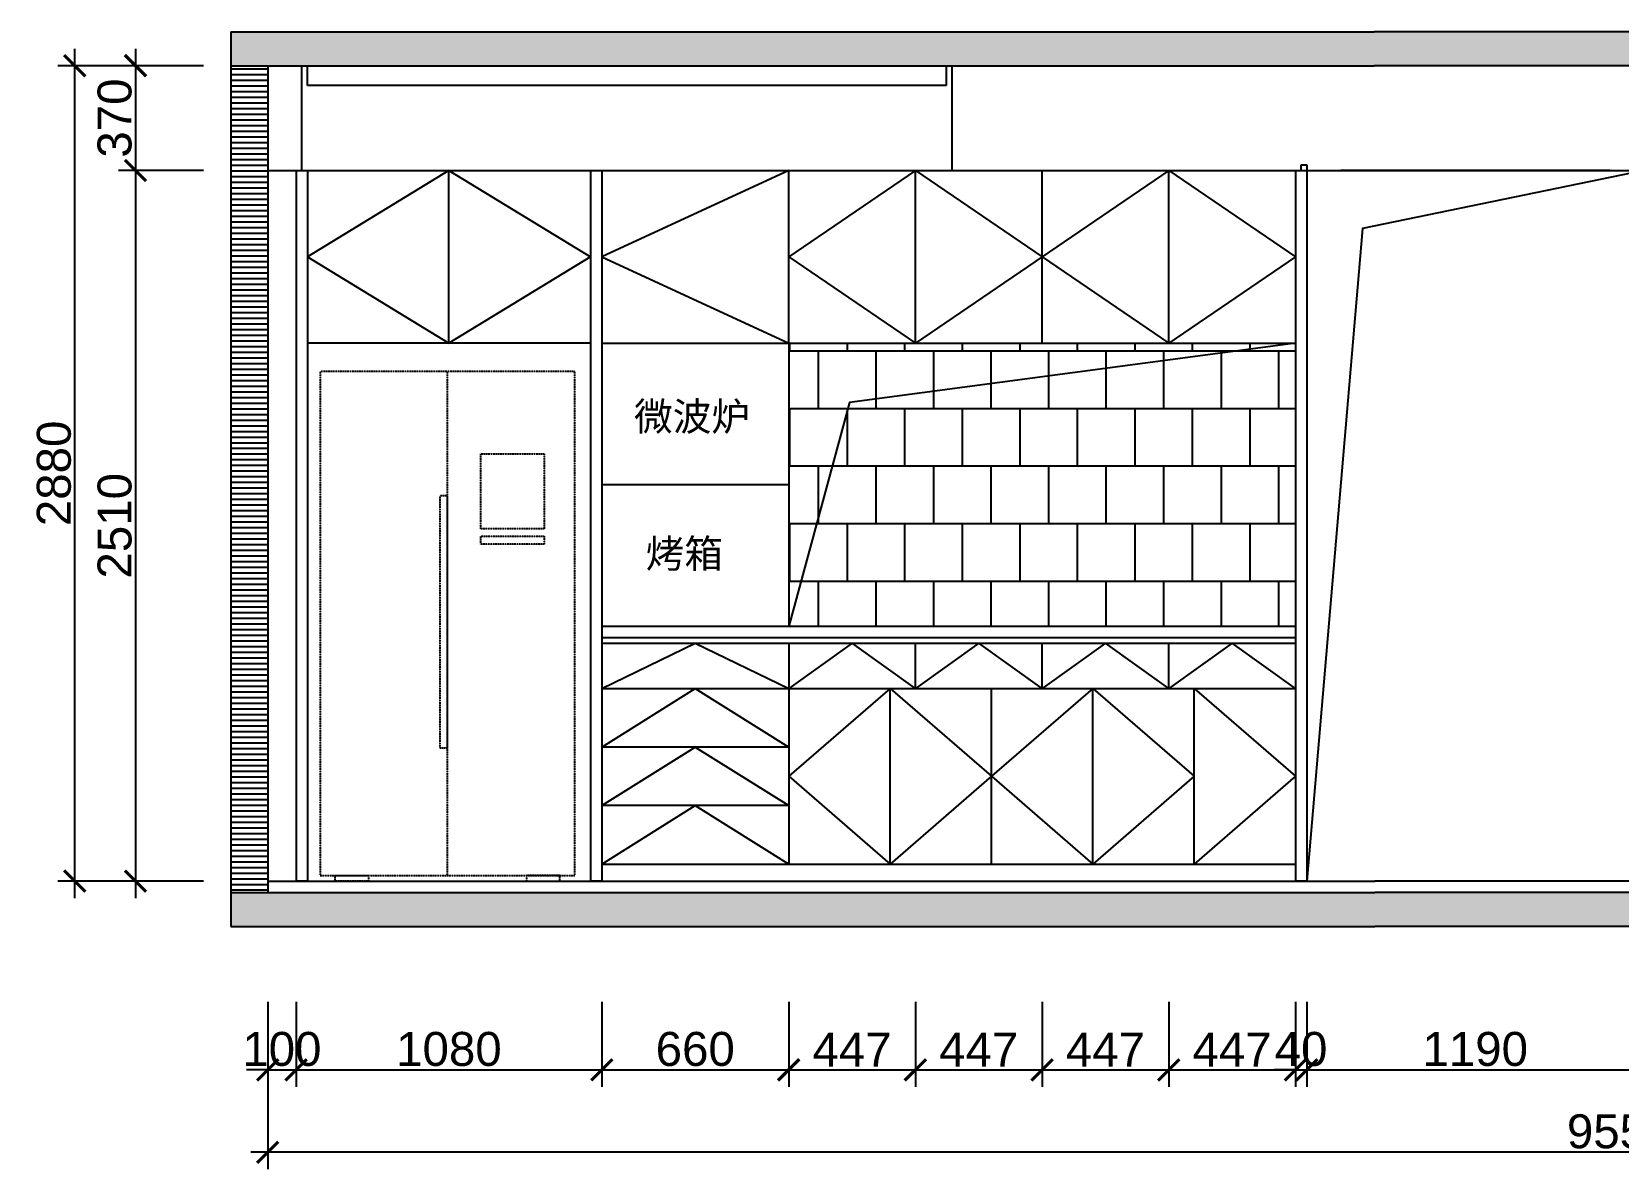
# Model space of a CAD drawing. Header units: millimetres. Extents: x 84840 to 206424, y -288515 to -124389.
# Drawn here: x 134279 to 139883, y -181706 to -177689 of the extents above; entities that cross this region are included whole.
import ezdxf

# ---------------------------------------------------------------- set-up
doc = ezdxf.new("R2010")
doc.units = ezdxf.units.MM
doc.header["$PDMODE"] = 3
doc.linetypes.add('DASHED2', pattern=[0.375, 0.25, -0.125])
doc.layers.add('8', color=8, linetype='Continuous')
doc.layers.add('HAT【填充】', color=250, linetype='Continuous')
doc.styles.add('Arial', font='arial.ttf')
doc.dimstyles.new('1比60', dxfattribs={"dimscale": 60, "dimtxt": 2, "dimasz": 1.25, "dimexe": 1, "dimexo": 1, "dimgap": 0.2, "dimtad": 1, "dimdec": 0, "dimrnd": 0.005, "dimzin": 0, "dimdsep": 46, "dimtxsty": 'Arial', "dimblk": 'ARCHTICK', "dimcen": 0.125, "dimdle": 1, "dimclrd": 44, "dimclre": 44, "dimclrt": 50, "dimadec": 0, "dimazin": 0, "dimtfac": 1, "dimtdec": 0, "dimtix": 1, "dimtmove": 2, "dimatfit": 3, "dimldrblk": 'DOT', "dimfxl": 4, "dimfxlon": 1, "dimtvp": 1, "dimtolj": 1, "dimtzin": 0, "dimarcsym": 0})

# ---------------------------------------------------------------- blocks, each defined once
blk = doc.blocks.new('_ArchTick')
at = {"color": 0, "linetype": 'ByBlock', "const_width": 0.15}
blk.add_lwpolyline([(-0.5, -0.5), (0.5, 0.5)], dxfattribs=at)
blk = doc.blocks.new('*D98')
at = {"color": 44, "lineweight": -2}
for p, q in [((134645.7, -177748.5), (134645.7, -178238.5)), ((134885.7, -177808.5), (134585.7, -177808.5)), ((134885.7, -178178.5), (134585.7, -178178.5))]:
    blk.add_line(p, q, dxfattribs=at)
at = {"layer": 'Defpoints', "color": 0}
for p in [(135112.7, -177808.5), (134645.7, -178178.5), (135112.7, -178178.5)]:
    blk.add_point(p, dxfattribs=at)
at = {"color": 44, "lineweight": -2, "xscale": 75, "yscale": 75, "zscale": 75}
for p, rotation in [((134645.7, -177808.5), 90), ((134645.7, -178178.5), 270)]:
    blk.add_blockref('_ArchTick', p, dxfattribs=dict(at, rotation=rotation))
at = {"color": 50, "insert": (134572.4, -177993.5), "char_height": 120, "attachment_point": 5, "rotation": 90, "style": 'Arial'}
blk.add_mtext('\\A1;370', dxfattribs=at)
blk = doc.blocks.new('_Dot')
at = {"color": 0, "linetype": 'ByBlock', "lineweight": -2}
blk.add_line((-0.5, 0), (-1, 0), dxfattribs=at)
at = {"color": 0, "linetype": 'ByBlock', "const_width": 0.5}
blk.add_lwpolyline([(-0.25, 0, 1), (0.25, 0, 1)], format="xyb", close=True, dxfattribs=at)
blk = doc.blocks.new('*D99')
at = {"color": 44, "lineweight": -2}
for p, q in [((134645.7, -178118.5), (134645.7, -180748.5)), ((134885.7, -178178.5), (134585.7, -178178.5)), ((134885.7, -180688.5), (134585.7, -180688.5))]:
    blk.add_line(p, q, dxfattribs=at)
at = {"layer": 'Defpoints', "color": 0}
for p in [(135112.7, -178178.5), (134645.7, -180688.5), (135112.7, -180688.5)]:
    blk.add_point(p, dxfattribs=at)
at = {"color": 44, "lineweight": -2, "xscale": 75, "yscale": 75, "zscale": 75}
for p, rotation in [((134645.7, -178178.5), 90), ((134645.7, -180688.5), 270)]:
    blk.add_blockref('_ArchTick', p, dxfattribs=dict(at, rotation=rotation))
at = {"color": 50, "insert": (134572.4, -179433.5), "char_height": 120, "attachment_point": 5, "rotation": 90, "style": 'Arial'}
blk.add_mtext('\\A1;2510', dxfattribs=at)
blk = doc.blocks.new('*D100')
at = {"color": 44, "lineweight": -2}
for p, q in [((134431.2, -180748.5), (134431.2, -177748.5)), ((134585.7, -177808.5), (134371.2, -177808.5)), ((134585.7, -180688.5), (134371.2, -180688.5))]:
    blk.add_line(p, q, dxfattribs=at)
at = {"layer": 'Defpoints', "color": 0}
for p in [(134431.2, -177808.5), (134645.7, -177808.5), (134645.7, -180688.5)]:
    blk.add_point(p, dxfattribs=at)
at = {"color": 44, "lineweight": -2, "xscale": 75, "yscale": 75, "zscale": 75}
for p, rotation in [((134431.2, -177808.5), 90), ((134431.2, -180688.5), 270)]:
    blk.add_blockref('_ArchTick', p, dxfattribs=dict(at, rotation=rotation))
at = {"color": 50, "insert": (134358, -179248.5), "char_height": 120, "attachment_point": 5, "rotation": 90, "style": 'Arial'}
blk.add_mtext('\\A1;2880', dxfattribs=at)
blk = doc.blocks.new('A$C7E87390C')
at = {"color": 6, "linetype": 'DASHED2'}
blk.add_line((450, 20), (450, 1800), dxfattribs=at)
for points in [[(900, 20), (900, 1800), (0, 1800), (0, 20)], [(567.5, 1508.6), (791.2, 1508.6), (791.2, 1244.7), (567.5, 1244.7)], [(450, 1360.4), (422.9, 1360.4), (422.9, 470.6), (450, 470.6)], [(567.5, 1218.5), (791.2, 1218.5), (791.2, 1190.4), (567.5, 1190.4)], [(53.1, 20), (171, 20), (171, 0), (53.1, 0)], [(846.9, 20), (729, 20), (729, 0), (846.9, 0)]]:
    blk.add_lwpolyline(points, close=True, dxfattribs=at)
blk = doc.blocks.new('*D303')
at = {"color": 44, "lineweight": -2}
for p, q in [((135112.7, -181115.4), (135112.7, -181415.4)), ((135212.7, -181115.4), (135212.7, -181415.4)), ((135112.7, -181355.4), (135037.7, -181355.4)), ((135112.7, -181355.4), (135212.7, -181355.4)), ((135212.7, -181355.4), (135287.7, -181355.4))]:
    blk.add_line(p, q, dxfattribs=at)
at = {"layer": 'Defpoints', "color": 0}
for p in [(135112.7, -180688.5), (135212.7, -180688.5), (135212.7, -181355.4)]:
    blk.add_point(p, dxfattribs=at)
at = {"color": 44, "lineweight": -2, "xscale": 75, "yscale": 75, "zscale": 75}
blk.add_blockref('_ArchTick', (135112.7, -181355.4), dxfattribs=at)
at = {"color": 44, "lineweight": -2, "xscale": 75, "yscale": 75, "zscale": 75, "rotation": 180}
blk.add_blockref('_ArchTick', (135212.7, -181355.4), dxfattribs=at)
at = {"color": 50, "insert": (135162.7, -181282.2), "char_height": 120, "attachment_point": 5, "style": 'Arial'}
blk.add_mtext('\\A1;100', dxfattribs=at)
blk = doc.blocks.new('*D304')
at = {"color": 44, "lineweight": -2}
for p, q in [((135212.7, -181115.4), (135212.7, -181415.4)), ((136292.7, -181115.4), (136292.7, -181415.4)), ((135152.7, -181355.4), (136352.7, -181355.4))]:
    blk.add_line(p, q, dxfattribs=at)
at = {"layer": 'Defpoints', "color": 0}
for p in [(135212.7, -180688.5), (136292.7, -180688.5), (136292.7, -181355.4)]:
    blk.add_point(p, dxfattribs=at)
at = {"color": 44, "lineweight": -2, "xscale": 75, "yscale": 75, "zscale": 75, "rotation": 180}
blk.add_blockref('_ArchTick', (135212.7, -181355.4), dxfattribs=at)
at = {"color": 44, "lineweight": -2, "xscale": 75, "yscale": 75, "zscale": 75}
blk.add_blockref('_ArchTick', (136292.7, -181355.4), dxfattribs=at)
at = {"color": 50, "insert": (135752.7, -181282.2), "char_height": 120, "attachment_point": 5, "style": 'Arial'}
blk.add_mtext('\\A1;1080', dxfattribs=at)
blk = doc.blocks.new('*D305')
at = {"color": 44, "lineweight": -2}
for p, q in [((136292.7, -181115.4), (136292.7, -181415.4)), ((136952.7, -181115.4), (136952.7, -181415.4)), ((136232.7, -181355.4), (137012.7, -181355.4))]:
    blk.add_line(p, q, dxfattribs=at)
at = {"layer": 'Defpoints', "color": 0}
for p in [(136952.7, -180628.5), (136292.7, -180688.5), (136952.7, -181355.4)]:
    blk.add_point(p, dxfattribs=at)
at = {"color": 44, "lineweight": -2, "xscale": 75, "yscale": 75, "zscale": 75, "rotation": 180}
blk.add_blockref('_ArchTick', (136292.7, -181355.4), dxfattribs=at)
at = {"color": 44, "lineweight": -2, "xscale": 75, "yscale": 75, "zscale": 75}
blk.add_blockref('_ArchTick', (136952.7, -181355.4), dxfattribs=at)
at = {"color": 50, "insert": (136622.7, -181282.2), "char_height": 120, "attachment_point": 5, "style": 'Arial'}
blk.add_mtext('\\A1;660', dxfattribs=at)
blk = doc.blocks.new('*D306')
at = {"color": 44, "lineweight": -2}
for p, q in [((136952.7, -181115.4), (136952.7, -181415.4)), ((137400.1, -181115.4), (137400.1, -181415.4)), ((136892.7, -181355.4), (137460.1, -181355.4))]:
    blk.add_line(p, q, dxfattribs=at)
at = {"layer": 'Defpoints', "color": 0}
for p in [(136952.7, -180628.5), (137400.1, -180628.5), (137400.1, -181355.4)]:
    blk.add_point(p, dxfattribs=at)
at = {"color": 44, "lineweight": -2, "xscale": 75, "yscale": 75, "zscale": 75, "rotation": 180}
blk.add_blockref('_ArchTick', (136952.7, -181355.4), dxfattribs=at)
at = {"color": 44, "lineweight": -2, "xscale": 75, "yscale": 75, "zscale": 75}
blk.add_blockref('_ArchTick', (137400.1, -181355.4), dxfattribs=at)
at = {"color": 50, "insert": (137176.4, -181283.4), "char_height": 120, "attachment_point": 5, "style": 'Arial'}
blk.add_mtext('\\A1;447', dxfattribs=at)
blk = doc.blocks.new('*D307')
at = {"color": 44, "lineweight": -2}
for p, q in [((137400.1, -181115.4), (137400.1, -181415.4)), ((137847.5, -181115.4), (137847.5, -181415.4)), ((137340.1, -181355.4), (137907.5, -181355.4))]:
    blk.add_line(p, q, dxfattribs=at)
at = {"layer": 'Defpoints', "color": 0}
for p in [(137400.1, -180628.5), (137847.5, -180628.5), (137847.5, -181355.4)]:
    blk.add_point(p, dxfattribs=at)
at = {"color": 44, "lineweight": -2, "xscale": 75, "yscale": 75, "zscale": 75, "rotation": 180}
blk.add_blockref('_ArchTick', (137400.1, -181355.4), dxfattribs=at)
at = {"color": 44, "lineweight": -2, "xscale": 75, "yscale": 75, "zscale": 75}
blk.add_blockref('_ArchTick', (137847.5, -181355.4), dxfattribs=at)
at = {"color": 50, "insert": (137623.8, -181283.4), "char_height": 120, "attachment_point": 5, "style": 'Arial'}
blk.add_mtext('\\A1;447', dxfattribs=at)
blk = doc.blocks.new('*D308')
at = {"color": 44, "lineweight": -2}
for p, q in [((137847.5, -181115.4), (137847.5, -181415.4)), ((138294.9, -181115.4), (138294.9, -181415.4)), ((137787.5, -181355.4), (138354.9, -181355.4))]:
    blk.add_line(p, q, dxfattribs=at)
at = {"layer": 'Defpoints', "color": 0}
for p in [(137847.5, -180628.5), (138294.9, -180628.5), (138294.9, -181355.4)]:
    blk.add_point(p, dxfattribs=at)
at = {"color": 44, "lineweight": -2, "xscale": 75, "yscale": 75, "zscale": 75, "rotation": 180}
blk.add_blockref('_ArchTick', (137847.5, -181355.4), dxfattribs=at)
at = {"color": 44, "lineweight": -2, "xscale": 75, "yscale": 75, "zscale": 75}
blk.add_blockref('_ArchTick', (138294.9, -181355.4), dxfattribs=at)
at = {"color": 50, "insert": (138071.2, -181283.4), "char_height": 120, "attachment_point": 5, "style": 'Arial'}
blk.add_mtext('\\A1;447', dxfattribs=at)
blk = doc.blocks.new('*D309')
at = {"color": 44, "lineweight": -2}
for p, q in [((138294.9, -181115.4), (138294.9, -181415.4)), ((138742.3, -181115.4), (138742.3, -181415.4)), ((138234.9, -181355.4), (138802.3, -181355.4))]:
    blk.add_line(p, q, dxfattribs=at)
at = {"layer": 'Defpoints', "color": 0}
for p in [(138294.9, -180628.5), (138742.3, -180628.5), (138742.3, -181355.4)]:
    blk.add_point(p, dxfattribs=at)
at = {"color": 44, "lineweight": -2, "xscale": 75, "yscale": 75, "zscale": 75, "rotation": 180}
blk.add_blockref('_ArchTick', (138294.9, -181355.4), dxfattribs=at)
at = {"color": 44, "lineweight": -2, "xscale": 75, "yscale": 75, "zscale": 75}
blk.add_blockref('_ArchTick', (138742.3, -181355.4), dxfattribs=at)
at = {"color": 50, "insert": (138518.6, -181283.4), "char_height": 120, "attachment_point": 5, "style": 'Arial'}
blk.add_mtext('\\A1;447', dxfattribs=at)
blk = doc.blocks.new('*D310')
at = {"color": 44, "lineweight": -2}
for p, q in [((138742.3, -181115.4), (138742.3, -181415.4)), ((138782.3, -181115.4), (138782.3, -181415.4)), ((138742.3, -181355.4), (138667.3, -181355.4)), ((138742.3, -181355.4), (138782.3, -181355.4)), ((138782.3, -181355.4), (138857.3, -181355.4))]:
    blk.add_line(p, q, dxfattribs=at)
at = {"layer": 'Defpoints', "color": 0}
for p in [(138742.3, -180628.5), (138782.3, -180688.5), (138782.3, -181355.4)]:
    blk.add_point(p, dxfattribs=at)
at = {"color": 44, "lineweight": -2, "xscale": 75, "yscale": 75, "zscale": 75}
blk.add_blockref('_ArchTick', (138742.3, -181355.4), dxfattribs=at)
at = {"color": 44, "lineweight": -2, "xscale": 75, "yscale": 75, "zscale": 75, "rotation": 180}
blk.add_blockref('_ArchTick', (138782.3, -181355.4), dxfattribs=at)
at = {"color": 50, "insert": (138762.3, -181282.2), "char_height": 120, "attachment_point": 5, "style": 'Arial'}
blk.add_mtext('\\A1;40', dxfattribs=at)
blk = doc.blocks.new('*D311')
at = {"color": 44, "lineweight": -2}
for p, q in [((138782.3, -181115.4), (138782.3, -181415.4)), ((139972.7, -181115.4), (139972.7, -181415.4)), ((138722.3, -181355.4), (140032.7, -181355.4))]:
    blk.add_line(p, q, dxfattribs=at)
at = {"layer": 'Defpoints', "color": 0}
for p in [(138782.3, -180688.5), (139972.7, -180688.5), (139972.7, -181355.4)]:
    blk.add_point(p, dxfattribs=at)
at = {"color": 44, "lineweight": -2, "xscale": 75, "yscale": 75, "zscale": 75, "rotation": 180}
blk.add_blockref('_ArchTick', (138782.3, -181355.4), dxfattribs=at)
at = {"color": 44, "lineweight": -2, "xscale": 75, "yscale": 75, "zscale": 75}
blk.add_blockref('_ArchTick', (139972.7, -181355.4), dxfattribs=at)
at = {"color": 50, "insert": (139377.5, -181282.2), "char_height": 120, "attachment_point": 5, "style": 'Arial'}
blk.add_mtext('\\A1;1190', dxfattribs=at)
blk = doc.blocks.new('*D316')
at = {"color": 44, "lineweight": -2}
for p, q in [((135112.7, -181415.4), (135112.7, -181706.4)), ((144662.7, -181415.4), (144662.7, -181706.4)), ((144722.7, -181646.4), (135052.7, -181646.4))]:
    blk.add_line(p, q, dxfattribs=at)
at = {"layer": 'Defpoints', "color": 0}
for p in [(135112.7, -181355.4), (144662.7, -181355.4), (135112.7, -181646.4)]:
    blk.add_point(p, dxfattribs=at)
at = {"color": 44, "lineweight": -2, "xscale": 75, "yscale": 75, "zscale": 75, "rotation": 180}
blk.add_blockref('_ArchTick', (135112.7, -181646.4), dxfattribs=at)
at = {"color": 44, "lineweight": -2, "xscale": 75, "yscale": 75, "zscale": 75}
blk.add_blockref('_ArchTick', (144662.7, -181646.4), dxfattribs=at)
at = {"color": 50, "insert": (139887.7, -181573.1), "char_height": 120, "attachment_point": 5, "style": 'Arial'}
blk.add_mtext('\\A1;9550', dxfattribs=at)

msp = doc.modelspace()

# ---------------------------------------------------------------- hatches: boundary and pattern name
h = msp.add_hatch(color=8)
h.paths.add_polyline_path([(139227.6, -177688.5), (139134.4, -177688.5), (134982.7, -177688.5), (134982.7, -177808.5), (139134.4, -177808.5), (139227.6, -177808.5), (139972.7, -177808.5), (139972.7, -178148.5), (140297.7, -178148.5), (140297.7, -177808.5), (144962.7, -177808.5), (144962.7, -177688.5)])
h.paths.add_polyline_path([(144962.7, -180848.5), (144962.7, -180728.5), (139227.6, -180728.5), (134982.7, -180728.5), (134982.7, -180848.5), (139227.6, -180848.5)])
h = msp.add_hatch()
h.set_pattern_fill('AR-B88', color=250, style=0)
h.paths.add_polyline_path([(137400.1, -178788.5), (136952.7, -178788.5), (136952.7, -179788.5), (138742.3, -179788.5), (138742.3, -178788.5), (138294.9, -178788.5), (137847.5, -178788.5)])
at = {"layer": 'HAT【填充】'}
h = msp.add_hatch(dxfattribs=at)
h.set_pattern_fill('_USER', color=256, scale=20, style=0, pattern_type=0)
h.set_pattern_definition([(0, (22274.7, -2e-10), (0, 20), [])])
h.paths.add_polyline_path([(134982.7, -180728.5), (135112.7, -180728.5), (135112.7, -177808.5), (134982.7, -177808.5)])

# ---------------------------------------------------------------- linework, layer by layer
for p, q in [((134982.7, -177688.5), (139020.9, -177688.5)), ((134982.7, -177688.5), (134982.7, -180848.5)), ((144962.7, -177688.5), (139020.9, -177688.5)), ((134982.7, -177808.5), (139020.9, -177808.5)), ((135112.7, -177808.5), (135112.7, -180728.5)), ((139972.7, -177808.5), (139020.9, -177808.5)), ((134982.7, -180728.5), (139020.9, -180728.5)), ((139020.9, -180728.5), (139022.6, -180728.5)), ((144962.7, -180728.5), (139022.6, -180728.5)), ((134982.7, -180848.5), (139020.9, -180848.5)), ((139020.9, -180848.5), (139022.6, -180848.5)), ((144962.7, -180848.5), (139022.6, -180848.5))]:
    msp.add_line(p, q)
at = {"color": 4}
for p, q in [((135232.7, -178178.5), (135232.7, -177808.5)), ((135252.7, -177878.5), (135252.7, -177808.5)), ((137509.3, -177808.5), (137509.3, -177878.5)), ((137529.3, -177808.5), (137529.3, -178178.5)), ((137509.3, -177878.5), (135252.7, -177878.5)), ((135112.7, -178178.5), (139020.9, -178178.5)), ((135212.7, -178178.5), (135212.7, -180688.5)), ((135252.7, -178178.5), (135252.7, -180688.5)), ((135752.7, -178788.5), (135752.7, -178178.5)), ((136212.7, -178178.5), (138772.3, -178178.5)), ((136212.7, -178178.5), (138772.3, -178178.5)), ((136252.7, -178178.5), (136252.7, -180688.5)), ((136292.7, -178178.5), (136292.7, -180688.5)), ((136952.7, -178788.5), (136952.7, -178178.5)), ((137400.1, -178788.5), (137400.1, -178178.5)), ((137847.5, -178788.5), (137847.5, -178178.5)), ((138294.9, -178788.5), (138294.9, -178178.5)), ((138742.3, -178178.5), (138742.3, -180688.5)), ((138742.3, -178178.5), (138742.3, -180688.5)), ((138762.3, -178178.5), (138762.3, -178158.5)), ((138762.3, -178158.5), (138782.3, -178158.5)), ((138782.3, -178158.5), (138782.3, -178178.5)), ((138782.3, -178178.5), (138782.3, -180688.5)), ((138782.3, -178178.5), (138782.3, -180688.5)), ((139852.7, -178178.5), (138902.3, -178178.5)), ((139020.9, -178178.5), (139972.7, -178178.5)), ((136252.7, -178788.5), (135252.7, -178788.5)), ((136292.7, -178788.5), (136952.7, -178788.5)), ((136952.7, -178788.5), (137400.1, -178788.5)), ((136952.7, -178788.5), (136952.7, -179788.5)), ((137400.1, -178788.5), (137847.5, -178788.5)), ((137847.5, -178788.5), (138294.9, -178788.5)), ((138294.9, -178788.5), (138742.3, -178788.5)), ((136952.7, -179288.5), (136292.7, -179288.5)), ((136292.7, -179788.5), (138742.3, -179788.5)), ((136292.7, -179828.5), (138742.3, -179828.5)), ((136292.7, -179848.5), (138742.3, -179848.5)), ((136952.7, -179848.5), (136952.7, -180628.5)), ((137400.1, -180008.5), (137400.1, -179848.5)), ((137847.5, -180008.5), (137847.5, -179848.5)), ((138294.9, -180008.5), (138294.9, -179848.5)), ((136292.7, -180008.5), (138742.3, -180008.5)), ((137310.7, -180628.5), (137310.7, -180008.5)), ((137668.6, -180628.5), (137668.6, -180008.5)), ((138026.5, -180628.5), (138026.5, -180008.5)), ((138384.4, -180628.5), (138384.4, -180008.5)), ((136952.7, -180215.2), (136292.7, -180215.2)), ((136952.7, -180421.9), (136292.7, -180421.9)), ((136292.7, -180628.5), (138742.3, -180628.5)), ((135252.7, -180688.5), (135212.7, -180688.5)), ((135252.7, -180688.5), (135212.7, -180688.5)), ((136292.7, -180688.5), (136252.7, -180688.5)), ((138782.3, -180688.5), (138742.3, -180688.5)), ((138782.3, -180688.5), (138742.3, -180688.5))]:
    msp.add_line(p, q, dxfattribs=at)
at = {"color": 250}
for p, q in [((135112.7, -180688.5), (139020.9, -180688.5)), ((139020.9, -180688.5), (139022.6, -180688.5)), ((140297.7, -180688.5), (139022.6, -180688.5))]:
    msp.add_line(p, q, dxfattribs=at)
at = {"layer": '8'}
for points in [[(135752.7, -178178.5), (135252.7, -178483.5), (135752.7, -178788.5)], [(135752.7, -178178.5), (136252.7, -178483.5), (135752.7, -178788.5)], [(136952.7, -178178.5), (136292.7, -178483.5), (136952.7, -178788.5)], [(137400.1, -178178.5), (136952.7, -178483.5), (137400.1, -178788.5)], [(137400.1, -178178.5), (137847.5, -178483.5), (137400.1, -178788.5)], [(138294.9, -178178.5), (137847.5, -178483.5), (138294.9, -178788.5)], [(138294.9, -178178.5), (138742.3, -178483.5), (138294.9, -178788.5)], [(139972.7, -178178.5), (138978.9, -178383.4), (138782.3, -180688.5)], [(138742.3, -178788.5), (137167.3, -178998.1), (136952.7, -179788.5)], [(136292.7, -180008.5), (136622.7, -179848.5), (136952.7, -180008.5)], [(137400.1, -180008.5), (137176.4, -179848.5), (136952.7, -180008.5)], [(137847.5, -180008.5), (137623.8, -179848.5), (137400.1, -180008.5)], [(138294.9, -180008.5), (138071.2, -179848.5), (137847.5, -180008.5)], [(138742.3, -180008.5), (138518.6, -179848.5), (138294.9, -180008.5)], [(136292.7, -180215.2), (136622.7, -180008.5), (136952.7, -180215.2)], [(137310.7, -180008.5), (136952.7, -180318.5), (136952.7, -180318.5), (137310.7, -180628.5)], [(137310.7, -180008.5), (137668.6, -180318.5), (137668.6, -180318.5), (137310.7, -180628.5)], [(138026.5, -180008.5), (137668.6, -180318.5), (137668.6, -180318.5), (138026.5, -180628.5)], [(138026.5, -180008.5), (138384.4, -180318.5), (138384.4, -180318.5), (138026.5, -180628.5)], [(138384.4, -180008.5), (138742.3, -180318.5), (138742.3, -180318.5), (138384.4, -180628.5)], [(136292.7, -180421.9), (136622.7, -180215.2), (136952.7, -180421.9)], [(136292.7, -180628.5), (136622.7, -180421.9), (136952.7, -180628.5)]]:
    msp.add_lwpolyline(points, dxfattribs=at)

# ---------------------------------------------------------------- block references
msp.add_blockref('A$C7E87390C', (135297.4, -180688.5))

# ---------------------------------------------------------------- texts
at = {"layer": '8', "char_height": 100, "width": 499.978, "attachment_point": 1, "style": 'Arial'}
for s, insert in [('{\\fSimHei|b0|i0|c134|p2;微波炉}', (136406.8, -178997.5)), ('{\\fSimHei|b0|i0|c134|p2;烤箱}', (136447.5, -179481.8))]:
    msp.add_mtext(s, dxfattribs=dict(at, insert=insert))

# ---------------------------------------------------------------- dimensions: what is measured, and where the dimension line sits
at = {"color": 4}
for base, p1, p2, picture, middle in [((134431.2, -177808.5), (134645.7, -180688.5), (134645.7, -177808.5), '*D100', (134358, -179248.5)), ((134645.7, -178178.5), (135112.7, -177808.5), (135112.7, -178178.5), '*D98', (134572.4, -177993.5)), ((134645.7, -180688.5), (135112.7, -178178.5), (135112.7, -180688.5), '*D99', (134572.4, -179433.5))]:
    dim = msp.add_linear_dim(base=base, p1=p1, p2=p2, angle=90, dimstyle='1比60', override={"dimzin": 8}, dxfattribs=at)
    dim.commit()
    dim.dimension.update_dxf_attribs({"geometry": picture, "text_midpoint": middle})
for base, p1, p2, picture, middle in [((136952.7, -181355.4), (136292.7, -180688.5), (136952.7, -180628.5), '*D305', (136622.7, -181282.2)), ((137400.1, -181355.4), (136952.7, -180628.5), (137400.1, -180628.5), '*D306', (137176.4, -181283.4)), ((137847.5, -181355.4), (137400.1, -180628.5), (137847.5, -180628.5), '*D307', (137623.8, -181283.4)), ((138294.9, -181355.4), (137847.5, -180628.5), (138294.9, -180628.5), '*D308', (138071.2, -181283.4)), ((138742.3, -181355.4), (138294.9, -180628.5), (138742.3, -180628.5), '*D309', (138518.6, -181283.4)), ((138782.3, -181355.4), (138742.3, -180628.5), (138782.3, -180688.5), '*D310', (138762.3, -181282.2)), ((135212.7, -181355.4), (135112.7, -180688.5), (135212.7, -180688.5), '*D303', (135162.7, -181282.2)), ((136292.7, -181355.4), (135212.7, -180688.5), (136292.7, -180688.5), '*D304', (135752.7, -181282.2)), ((139972.7, -181355.4), (138782.3, -180688.5), (139972.7, -180688.5), '*D311', (139377.5, -181282.2)), ((135112.7, -181646.4), (144662.7, -181355.4), (135112.7, -181355.4), '*D316', (139887.7, -181573.1))]:
    dim = msp.add_linear_dim(base=base, p1=p1, p2=p2, dimstyle='1比60', dxfattribs=at)
    dim.commit()
    dim.dimension.update_dxf_attribs({"geometry": picture, "text_midpoint": middle})

doc.saveas('drawing.dxf')
